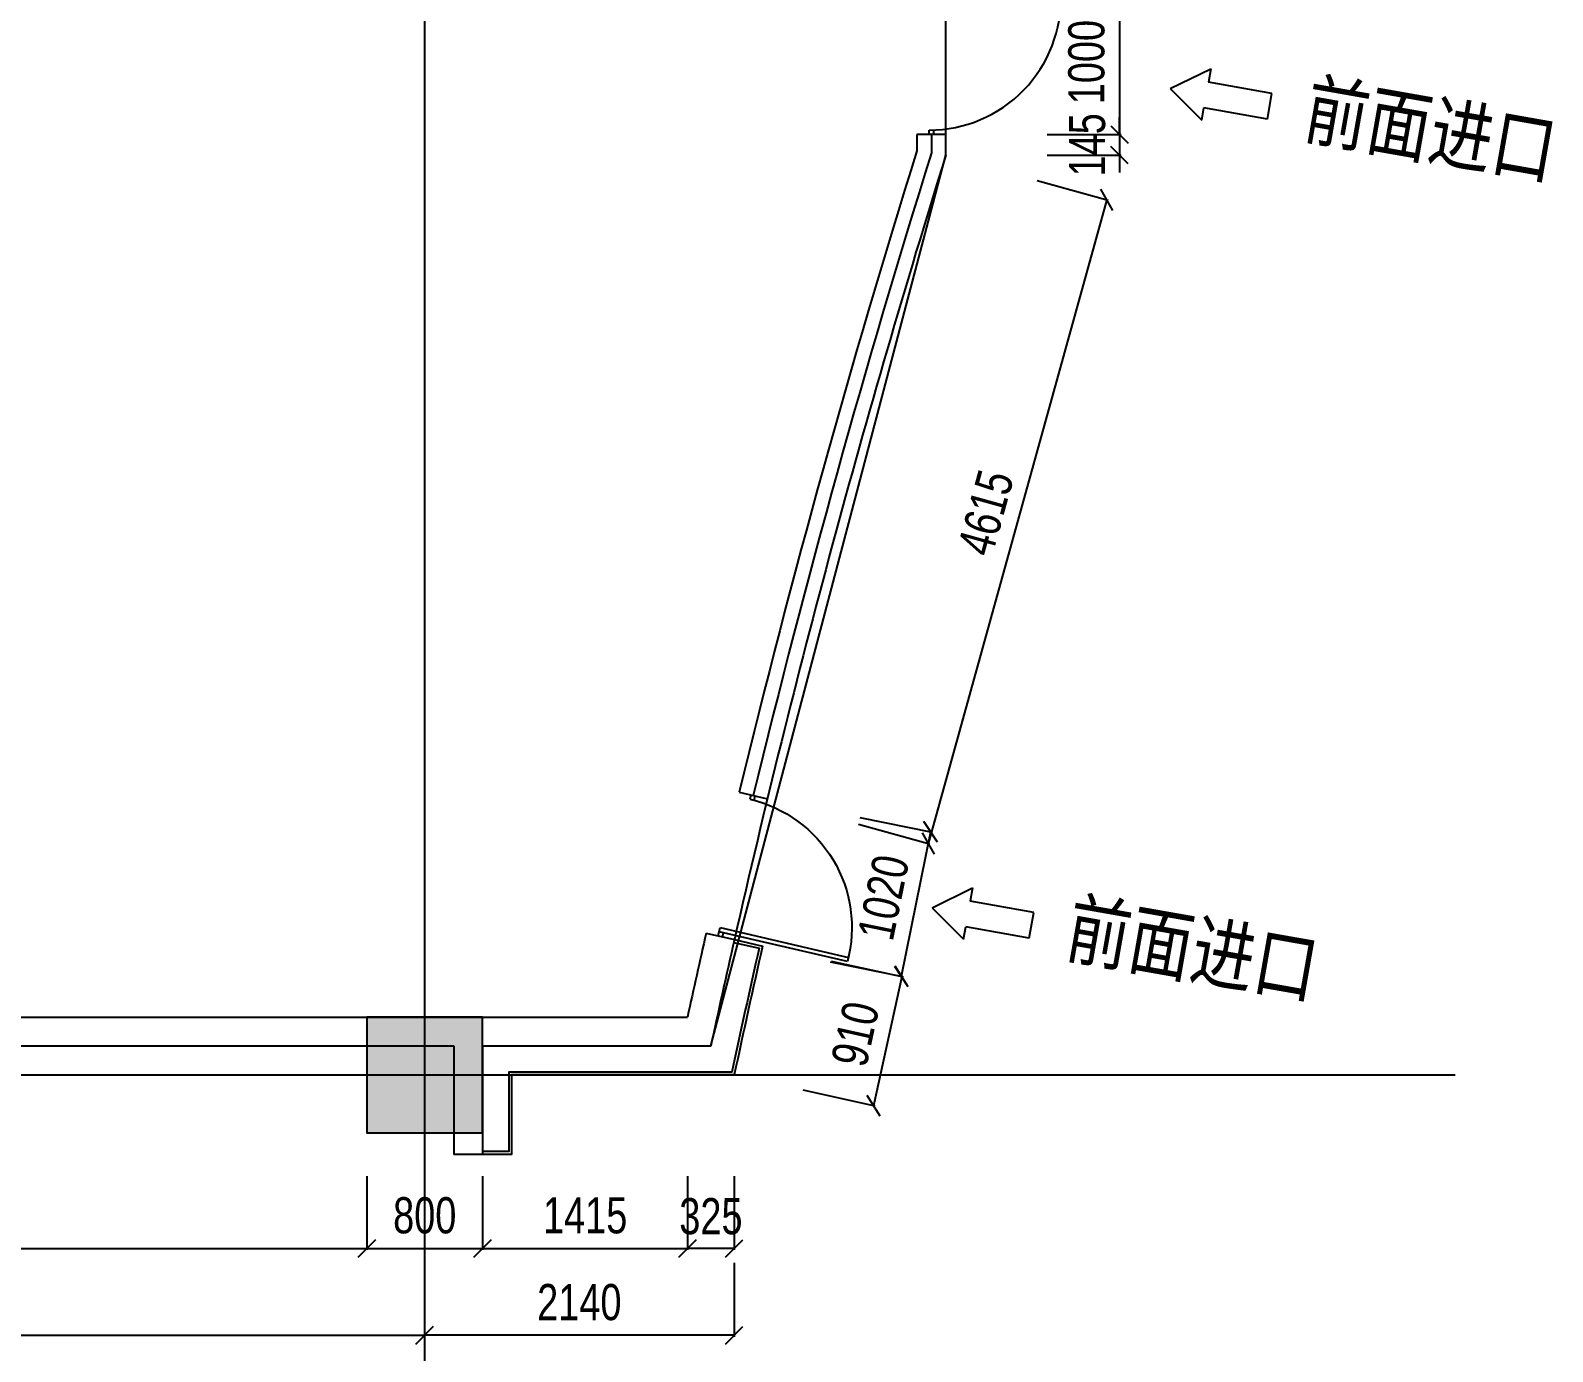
# Model space of a CAD drawing. Extents: x 30918 to 70834, y 132794 to 161021.
# Drawn here: x 50876 to 61391, y 137438 to 146569 of the extents above; entities that cross this region are included whole.
import ezdxf

# ---------------------------------------------------------------- set-up
doc = ezdxf.new("R2010")
doc.units = 0
doc.header["$LTSCALE"] = 1000
doc.linetypes.add('CENTER', pattern=[2, 1.25, -0.25, 0.25, -0.25])
doc.layers.get('Defpoints').update_dxf_attribs({"color": 212})
for name, color, linetype in [('0-土建-墙体', 7, 'Continuous'), ('0-土建-柱', 42, 'Continuous'), ('0-土建-柱填充', 251, 'Continuous'), ('0-土建-门窗', 4, 'Continuous'), ('0-非租赁范围一', 251, 'Continuous'), ('DIM', 3, 'Continuous'), ('新增油烟管井2014-08-06', 2, 'Continuous'), ('轴线', 10, 'CENTER')]:
    doc.layers.add(name, color=color, linetype=linetype)
doc.layers.add('H-外墙百叶', color=3, linetype='Continuous', lineweight=25)
doc.styles.get("Standard").update_dxf_attribs({"font": 'arial.ttf', "width": 0.75})
doc.styles.add('黑体', font='simhei.ttf', dxfattribs={"width": 0.8})
doc.dimstyles.new('DIM-200MM', dxfattribs={"dimtxt": 250, "dimasz": 120, "dimexe": 10, "dimexo": 100, "dimgap": 100, "dimtad": 1, "dimdec": 0, "dimrnd": 5, "dimzin": 1, "dimdsep": 46, "dimtxsty": 'Standard', "dimblk": 'OBLIQUE', "dimcen": 0.5, "dimdle": 1, "dimclrd": 256, "dimclre": 256, "dimclrt": 7, "dimaunit": 1, "dimadec": 0, "dimazin": 0, "dimtfac": 1, "dimtdec": 0, "dimtix": 1, "dimtmove": 2, "dimatfit": 3, "dimfxl": 500, "dimfxlon": 1, "dimtolj": 1, "dimtzin": 1, "dimarcsym": 0})

# ---------------------------------------------------------------- blocks, each defined once
blk = doc.blocks.new('南区-墙-2F$0$南区-墙-1F$0$DOOR_B01')
for p, q in [((-0.47, 0.895), (-0.47, -0.015)), ((-0.44, -0.015), (-0.44, 0.895)), ((-0.5, 0.015), (-0.47, 0.015)), ((-0.5, -0.015), (-0.5, 0.015)), ((0.47, 0.015), (0.5, 0.015)), ((0.5, 0.015), (0.5, -0.015)), ((-0.5, -0.015), (-0.44, -0.015)), ((0.5, -0.015), (0.47, -0.015))]:
    blk.add_line(p, q)
blk.add_arc((-0.44, -0.015), 0.91, 0, 91.8892)
blk = doc.blocks.new('_Oblique')
at = {"color": 0, "linetype": 'ByBlock', "lineweight": -2}
blk.add_line((-0.5, -0.5), (0.5, 0.5), dxfattribs=at)
blk = doc.blocks.new('*D91')
at = {"layer": 'Defpoints', "color": 0, "transparency": 16777216}
for p in [(45750, 139750), (53200, 139750), (53200, 138150)]:
    blk.add_point(p, dxfattribs=at)
at = {"layer": 'DIM', "lineweight": -2, "transparency": 16777216}
for p, q in [((45750, 138650), (45750, 138140)), ((53200, 138650), (53200, 138140)), ((45749, 138150), (53201, 138150))]:
    blk.add_line(p, q, dxfattribs=at)
at = {"layer": 'DIM', "lineweight": -2, "transparency": 16777216, "xscale": 120, "yscale": 120, "zscale": 120, "rotation": 180}
blk.add_blockref('_Oblique', (45750, 138150), dxfattribs=at)
at = {"layer": 'DIM', "lineweight": -2, "transparency": 16777216, "xscale": 120, "yscale": 120, "zscale": 120}
blk.add_blockref('_Oblique', (53200, 138150), dxfattribs=at)
at = {"layer": 'DIM', "color": 7, "transparency": 16777216, "insert": (49475, 138378), "char_height": 250, "attachment_point": 5}
blk.add_mtext('\\A1;7450', dxfattribs=at)
blk = doc.blocks.new('*D92')
at = {"layer": 'Defpoints', "color": 0, "transparency": 16777216}
for p in [(53200, 139750), (54000, 139750), (54000, 138150)]:
    blk.add_point(p, dxfattribs=at)
at = {"layer": 'DIM', "lineweight": -2, "transparency": 16777216}
for p, q in [((53200, 138650), (53200, 138140)), ((54000, 138650), (54000, 138140)), ((53199, 138150), (54001, 138150))]:
    blk.add_line(p, q, dxfattribs=at)
at = {"layer": 'DIM', "lineweight": -2, "transparency": 16777216, "xscale": 120, "yscale": 120, "zscale": 120, "rotation": 180}
blk.add_blockref('_Oblique', (53200, 138150), dxfattribs=at)
at = {"layer": 'DIM', "lineweight": -2, "transparency": 16777216, "xscale": 120, "yscale": 120, "zscale": 120}
blk.add_blockref('_Oblique', (54000, 138150), dxfattribs=at)
at = {"layer": 'DIM', "color": 7, "transparency": 16777216, "insert": (53600, 138378), "char_height": 250, "attachment_point": 5}
blk.add_mtext('\\A1;800', dxfattribs=at)
blk = doc.blocks.new('*D93')
at = {"layer": 'Defpoints', "color": 0, "transparency": 16777216}
for p in [(54000, 139750), (55415, 139750), (55415, 138150)]:
    blk.add_point(p, dxfattribs=at)
at = {"layer": 'DIM', "lineweight": -2, "transparency": 16777216}
for p, q in [((54000, 138650), (54000, 138140)), ((55415, 138650), (55415, 138140)), ((53999, 138150), (55416, 138150))]:
    blk.add_line(p, q, dxfattribs=at)
at = {"layer": 'DIM', "lineweight": -2, "transparency": 16777216, "xscale": 120, "yscale": 120, "zscale": 120, "rotation": 180}
blk.add_blockref('_Oblique', (54000, 138150), dxfattribs=at)
at = {"layer": 'DIM', "lineweight": -2, "transparency": 16777216, "xscale": 120, "yscale": 120, "zscale": 120}
blk.add_blockref('_Oblique', (55415, 138150), dxfattribs=at)
at = {"layer": 'DIM', "color": 7, "transparency": 16777216, "insert": (54708, 138378), "char_height": 250, "attachment_point": 5}
blk.add_mtext('\\A1;1415', dxfattribs=at)
blk = doc.blocks.new('*D118')
at = {"layer": 'Defpoints', "color": 0, "transparency": 16777216}
for p in [(57085, 146850), (57085, 145850), (58400, 145850)]:
    blk.add_point(p, dxfattribs=at)
at = {"layer": 'DIM', "lineweight": -2, "transparency": 16777216}
for p, q in [((57900, 146850), (58410, 146850)), ((58400, 146851), (58400, 145849)), ((57900, 145850), (58410, 145850))]:
    blk.add_line(p, q, dxfattribs=at)
at = {"layer": 'DIM', "lineweight": -2, "transparency": 16777216, "xscale": 120, "yscale": 120, "zscale": 120}
for p, rotation in [((58400, 146850), 90), ((58400, 145850), 270)]:
    blk.add_blockref('_Oblique', p, dxfattribs=dict(at, rotation=rotation))
at = {"layer": 'DIM', "color": 7, "transparency": 16777216, "insert": (58172, 146350), "char_height": 250, "attachment_point": 5, "rotation": 90}
blk.add_mtext('\\A1;1000', dxfattribs=at)
blk = doc.blocks.new('*D119')
at = {"layer": 'Defpoints', "color": 0, "transparency": 16777216}
for p in [(57200, 145850), (57200, 145707), (58400, 145707)]:
    blk.add_point(p, dxfattribs=at)
at = {"layer": 'DIM', "lineweight": -2, "transparency": 16777216}
for p, q in [((58400, 145850), (58400, 145970)), ((57900, 145850), (58410, 145850)), ((58400, 145850), (58400, 145707)), ((57900, 145707), (58410, 145707)), ((58400, 145707), (58400, 145587))]:
    blk.add_line(p, q, dxfattribs=at)
at = {"layer": 'DIM', "lineweight": -2, "transparency": 16777216, "xscale": 120, "yscale": 120, "zscale": 120}
for p, rotation in [((58400, 145850), 270), ((58400, 145707), 90)]:
    blk.add_blockref('_Oblique', p, dxfattribs=dict(at, rotation=rotation))
at = {"layer": 'DIM', "color": 7, "transparency": 16777216, "insert": (58177, 145778), "char_height": 250, "attachment_point": 5, "rotation": 90}
blk.add_mtext('\\A1;145', dxfattribs=at)
blk = doc.blocks.new('*D123')
at = {"layer": 'Defpoints', "color": 0, "transparency": 16777216}
for p in [(55415, 139350), (55738, 139350), (55415, 138150)]:
    blk.add_point(p, dxfattribs=at)
at = {"layer": 'DIM', "lineweight": -2, "transparency": 16777216}
for p, q in [((55415, 138650), (55415, 138140)), ((55738, 138650), (55738, 138140)), ((55739, 138150), (55414, 138150))]:
    blk.add_line(p, q, dxfattribs=at)
at = {"layer": 'DIM', "lineweight": -2, "transparency": 16777216, "xscale": 120, "yscale": 120, "zscale": 120}
for p, rotation in [((55415, 138150), 179.9999049053667), ((55738, 138150), 359.9999049053667)]:
    blk.add_blockref('_Oblique', p, dxfattribs=dict(at, rotation=rotation))
at = {"layer": 'DIM', "color": 7, "transparency": 16777216, "insert": (55577, 138372), "char_height": 250, "attachment_point": 5, "rotation": 359.9999}
blk.add_mtext('\\A1;325', dxfattribs=at)
blk = doc.blocks.new('*D150')
at = {"layer": 'Defpoints', "color": 0, "transparency": 16777216}
for p in [(57031, 145753), (55798, 141304), (57078, 140949)]:
    blk.add_point(p, dxfattribs=at)
at = {"layer": 'DIM', "lineweight": -2, "transparency": 16777216}
for p, q in [((57830, 145532), (58321, 145396)), ((58312, 145400), (57078, 140948)), ((56597, 141082), (57088, 140946))]:
    blk.add_line(p, q, dxfattribs=at)
at = {"layer": 'DIM', "lineweight": -2, "transparency": 16777216, "xscale": 120, "yscale": 120, "zscale": 120}
for p, rotation in [((58312, 145399), 74.5114670976163), ((57078, 140949), 254.5114670976163)]:
    blk.add_blockref('_Oblique', p, dxfattribs=dict(at, rotation=rotation))
at = {"layer": 'DIM', "color": 7, "transparency": 16777216, "insert": (57476, 143235), "char_height": 250, "attachment_point": 5, "rotation": 74.5115}
blk.add_mtext('\\A1;4615', dxfattribs=at)
blk = doc.blocks.new('*D151')
at = {"layer": 'Defpoints', "color": 0, "transparency": 16777216}
for p in [(55789, 141296), (55585, 140298), (56891, 140031)]:
    blk.add_point(p, dxfattribs=at)
at = {"layer": 'DIM', "lineweight": -2, "transparency": 16777216}
for p, q in [((56605, 141130), (57105, 141028)), ((57095, 141031), (56891, 140030)), ((56401, 140131), (56901, 140029))]:
    blk.add_line(p, q, dxfattribs=at)
at = {"layer": 'DIM', "lineweight": -2, "transparency": 16777216, "xscale": 120, "yscale": 120, "zscale": 120}
for p, rotation in [((57095, 141030), 78.46631439858682), ((56891, 140031), 258.4663143985869)]:
    blk.add_blockref('_Oblique', p, dxfattribs=dict(at, rotation=rotation))
at = {"layer": 'DIM', "color": 7, "transparency": 16777216, "insert": (56770, 140576), "char_height": 250, "attachment_point": 5, "rotation": 78.4663}
blk.add_mtext('\\A1;1020', dxfattribs=at)
blk = doc.blocks.new('*D152')
at = {"layer": 'Defpoints', "color": 0, "transparency": 16777216}
for p in [(55756, 140280), (55560, 139389), (56699, 139138)]:
    blk.add_point(p, dxfattribs=at)
at = {"layer": 'DIM', "lineweight": -2, "transparency": 16777216}
for p, q in [((56407, 140136), (56905, 140027)), ((56895, 140030), (56699, 139137)), ((56211, 139246), (56709, 139136))]:
    blk.add_line(p, q, dxfattribs=at)
at = {"layer": 'DIM', "lineweight": -2, "transparency": 16777216, "xscale": 120, "yscale": 120, "zscale": 120}
for p, rotation in [((56895, 140029), 77.58428031714521), ((56699, 139138), 257.5842803171452)]:
    blk.add_blockref('_Oblique', p, dxfattribs=dict(at, rotation=rotation))
at = {"layer": 'DIM', "color": 7, "transparency": 16777216, "insert": (56575, 139633), "char_height": 250, "attachment_point": 5, "rotation": 77.5843}
blk.add_mtext('\\A1;910', dxfattribs=at)
blk = doc.blocks.new('*D153')
at = {"layer": 'Defpoints', "color": 0, "transparency": 16777216}
for p in [(45199, 139150), (53599, 139150), (53599, 137550)]:
    blk.add_point(p, dxfattribs=at)
at = {"layer": 'DIM', "lineweight": -2, "transparency": 16777216}
for p, q in [((45199, 138050), (45199, 137540)), ((53599, 138050), (53599, 137540)), ((45198, 137550), (53600, 137550))]:
    blk.add_line(p, q, dxfattribs=at)
at = {"layer": 'DIM', "lineweight": -2, "transparency": 16777216, "xscale": 120, "yscale": 120, "zscale": 120, "rotation": 180}
blk.add_blockref('_Oblique', (45199, 137550), dxfattribs=at)
at = {"layer": 'DIM', "lineweight": -2, "transparency": 16777216, "xscale": 120, "yscale": 120, "zscale": 120}
blk.add_blockref('_Oblique', (53599, 137550), dxfattribs=at)
at = {"layer": 'DIM', "color": 7, "transparency": 16777216, "insert": (49399, 137778), "char_height": 250, "attachment_point": 5}
blk.add_mtext('\\A1;8400', dxfattribs=at)
blk = doc.blocks.new('*D154')
at = {"layer": 'Defpoints', "color": 0, "transparency": 16777216}
for p in [(53599, 139150), (55738, 139150), (53599, 137550)]:
    blk.add_point(p, dxfattribs=at)
at = {"layer": 'DIM', "lineweight": -2, "transparency": 16777216}
for p, q in [((53599, 138050), (53599, 137540)), ((55738, 138050), (55738, 137540)), ((55739, 137550), (53598, 137550))]:
    blk.add_line(p, q, dxfattribs=at)
at = {"layer": 'DIM', "lineweight": -2, "transparency": 16777216, "xscale": 120, "yscale": 120, "zscale": 120, "rotation": 180}
blk.add_blockref('_Oblique', (53599, 137550), dxfattribs=at)
at = {"layer": 'DIM', "lineweight": -2, "transparency": 16777216, "xscale": 120, "yscale": 120, "zscale": 120}
blk.add_blockref('_Oblique', (55738, 137550), dxfattribs=at)
at = {"layer": 'DIM', "color": 7, "transparency": 16777216, "insert": (54668, 137778), "char_height": 250, "attachment_point": 5}
blk.add_mtext('\\A1;2140', dxfattribs=at)
blk = doc.blocks.new('气流方向')
at = {"color": 2}
for p, q in [((84.2, 92), (84.2, 45)), ((210, 0), (84.2, 92)), ((-138.8, -45), (-138.8, 45)), ((-138.8, 45), (84.2, 45)), ((210, 0), (84.2, -88)), ((-138.8, -45), (84.2, -45)), ((84.2, -88), (84.2, -45))]:
    blk.add_line(p, q, dxfattribs=at)

msp = doc.modelspace()

# ---------------------------------------------------------------- hatches: boundary and pattern name
at = {"layer": '0-土建-柱填充'}
msp.add_hatch(color=256, dxfattribs=at).paths.add_polyline_path([(54000, 139750), (53200, 139750), (53200, 138950), (54000, 138950)])

# ---------------------------------------------------------------- linework, layer by layer
at = {"layer": '0-土建-墙体'}
for p, q in [((55543.9, 140328.9), (55739, 140284.7)), ((44950, 139750), (55415.1, 139750)), ((49850, 139550), (53800, 139550)), ((53800, 139550), (53800, 138800)), ((54000, 139550), (55576.3, 139550)), ((54000, 139550), (54000, 138800)), ((54000, 138800), (53800, 138800))]:
    msp.add_line(p, q, dxfattribs=at)
for points in [[(55739, 140284.7), (55934, 140240.4, 0.0032561), (55738, 139350), (54200, 139350), (54200, 138800), (54000, 138800)], [(55734.5, 140265.1), (55910.1, 140225.3, 0.0031269), (55721.8, 139370), (54180, 139370), (54180, 138820), (54000, 138820)]]:
    msp.add_lwpolyline(points, format="xyb", dxfattribs=at)
for radius, end in [(70400, 167.693851), (70200, 167.825286)]:
    msp.add_arc((124197.5, 124745.3), radius, 167.211159, end, dxfattribs=at)
at = {"layer": '0-土建-柱'}
msp.add_lwpolyline([(53200, 139750), (53200, 138950), (54000, 138950), (54000, 139750)], close=True, dxfattribs=at)
msp.add_lwpolyline([(53200, 139750), (53200, 138950), (54000, 138950), (54000, 139750)], close=True, dxfattribs=at)
at = {"layer": '0-土建-门窗'}
for p, q in [((57200, 145850), (57000, 145850)), ((57000, 145850), (57000, 145737.1)), ((57100, 145850), (57100, 145721.9)), ((57200, 145706.6), (57200, 145850)), ((55772.5, 141303.9), (55966.9, 141256.9))]:
    msp.add_line(p, q, dxfattribs=at)
for radius, start, end in [(70200, 162.626802, 167.211159), (70400, 162.651687, 166.396133), (70300, 162.639258, 166.396133)]:
    msp.add_arc((124197.5, 124745.3), radius, start, end, dxfattribs=at)
at = {"layer": '0-非租赁范围一'}
msp.add_lwpolyline([(49850, 139550), (53200, 139550), (53200, 138950), (54000, 138950), (54000, 139550), (55576.3, 139550), (57200, 145706.6), (57200, 145850), (57200, 146850), (57400, 146850), (57400, 147850), (57200, 147850), (57196.5, 156049.9), (57400, 156049.9), (57400, 156550)], dxfattribs=at)
at = {"layer": '轴线', "ltscale": 500}
for p, q in [((53598.8, 158851.4), (53598.8, 137105.4)), ((41156, 139350), (60718.4, 139350))]:
    msp.add_line(p, q, dxfattribs=at)

# ---------------------------------------------------------------- block references
at = {"layer": '0-土建-门窗'}
for p, xscale, yscale, zscale, rotation in [((57100, 146350), 999.9999999999901, 999.9999999999901, 999.9999999999901, 270), ((55754.7, 140793.8), -1000.000000000043, 1000.000000000038, 999.9999999999903, 256.904022549238)]:
    msp.add_blockref('南区-墙-2F$0$南区-墙-1F$0$DOOR_B01', p, dxfattribs=dict(at, xscale=xscale, yscale=yscale, zscale=zscale, rotation=rotation))
at = {"layer": 'H-外墙百叶', "yscale": 2, "zscale": 2, "rotation": 350.0000000000001}
for p, xscale in [((59163.8, 146093.4), -2), ((57518.7, 140432.7), -1.999999999999999)]:
    msp.add_blockref('气流方向', p, dxfattribs=dict(at, xscale=xscale))

# ---------------------------------------------------------------- texts
at = {"layer": '新增油烟管井2014-08-06', "color": 0, "style": '黑体', "width": 0.8}
for p in [(59655.5, 145838.1), (58010.4, 140177.3)]:
    msp.add_text('前面进口', height=400, rotation=350, dxfattribs=at).set_placement(p)

# ---------------------------------------------------------------- dimensions: what is measured, and where the dimension line sits
at = {"layer": 'DIM'}
for p1, p2, distance, picture, middle in [((57085, 146850), (57085, 145850), 1315, '*D118', (58172.4, 146350)), ((57031.2, 145753.4), (55798.1, 141303.6), 1328.6, '*D150', (57475.7, 143234.5)), ((55788.6, 141296.1), (55584.9, 140297.9), 1333.3, '*D151', (56770.1, 140575.9)), ((55755.7, 140279.6), (55559.7, 139389.3), 1166.7, '*D152', (56574.8, 139632.5)), ((45750, 139750), (53200, 139750), -1600, '*D91', (49475, 138377.6)), ((53200, 139750), (54000, 139750), -1600, '*D92', (53600, 138377.6)), ((54000, 139750), (55415.1, 139750), -1600, '*D93', (54707.5, 138377.6)), ((45198.8, 139150), (53598.8, 139150), -1600, '*D153', (49398.8, 137777.6)), ((55738, 139150), (53598.8, 139150), 1600, '*D154', (54668.4, 137777.6))]:
    dim = msp.add_aligned_dim(p1=p1, p2=p2, distance=distance, dimstyle='DIM-200MM', dxfattribs=at)
    dim.commit()
    dim.dimension.update_dxf_attribs({"geometry": picture, "text_midpoint": middle})
for base, p1, p2, angle, picture, middle in [((58400, 145706.6), (57200, 145850), (57200, 145706.6), 270, '*D119', (58176.9, 145778.3)), ((55415.1, 138150), (55738, 139350), (55415.1, 139350), 179.9999, '*D123', (55576.5, 138372.4))]:
    dim = msp.add_linear_dim(base=base, p1=p1, p2=p2, angle=angle, dimstyle='DIM-200MM', dxfattribs=at)
    dim.commit()
    dim.dimension.update_dxf_attribs({"geometry": picture, "text_midpoint": middle, "dimtype": 161})

doc.saveas('drawing.dxf')
